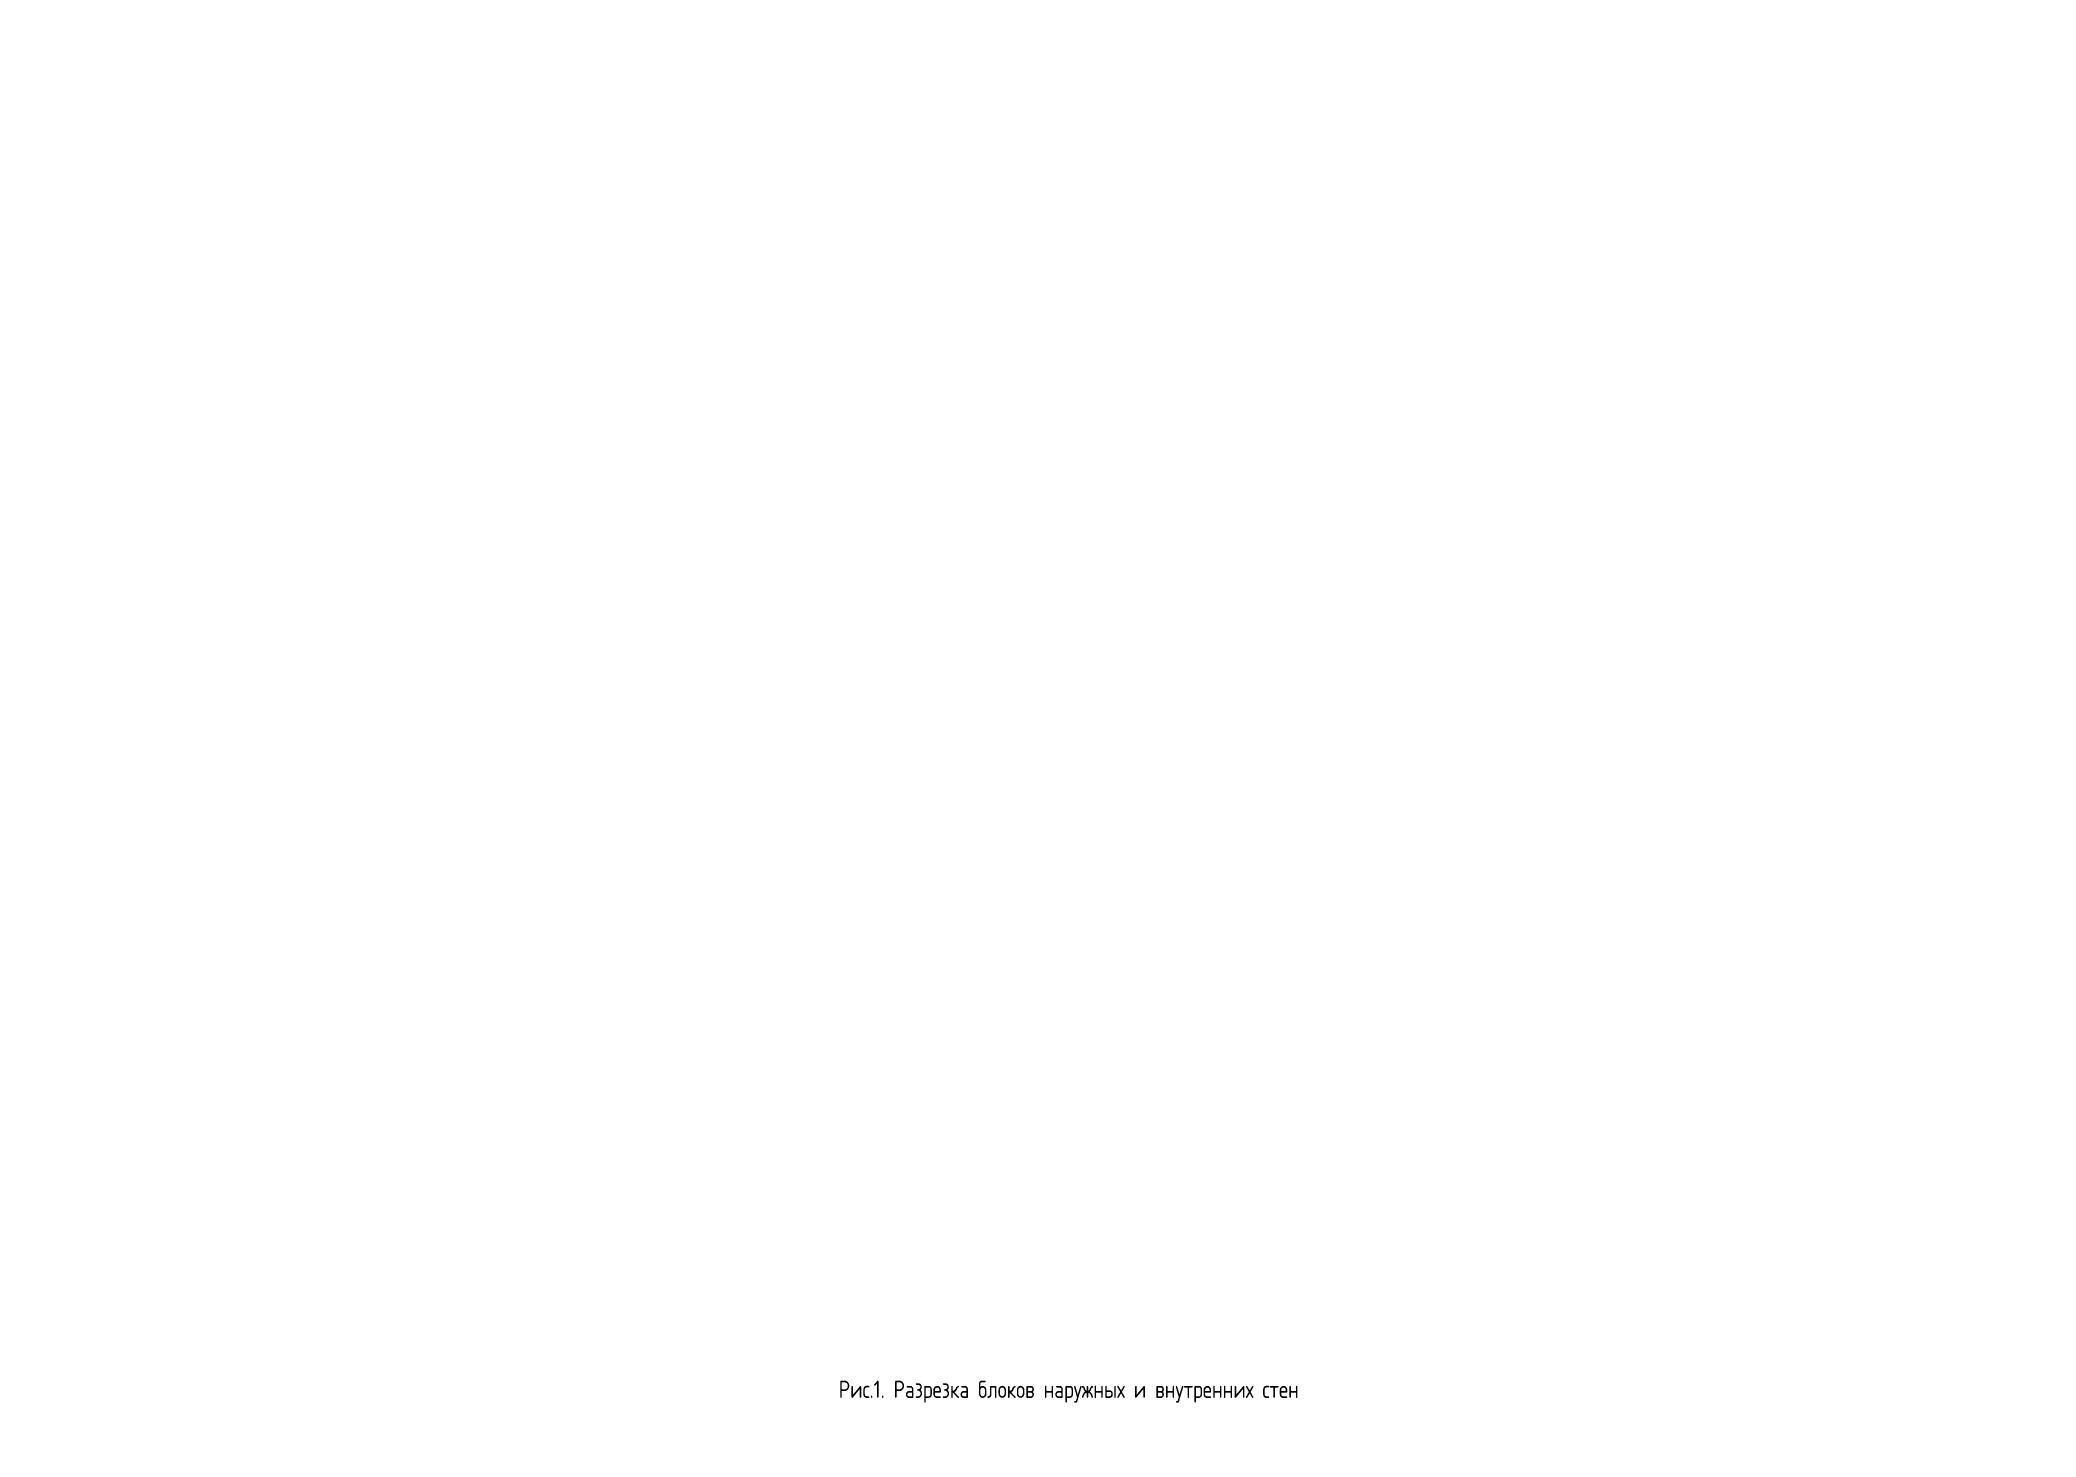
# Paper-space layout 'Разрезка' of a CAD drawing. Header units: millimetres. Extents: x 1 to 290, y 1 to 203.
import ezdxf

# ---------------------------------------------------------------- set-up
doc = ezdxf.new("R2010")
doc.units = ezdxf.units.MM
doc.header["$LTSCALE"] = 10
doc.layers.add('Текст', color=244, linetype='Continuous', lineweight=30)
doc.layers.get('Defpoints').freeze()
doc.styles.add('Текст 2.5', font='', dxfattribs={"height": 2.5})
doc.styles.get('Текст 2.5').set_extended_font_data('GOST type A')

psp = doc.layouts.new('Разрезка')

# ---------------------------------------------------------------- texts
at = {"layer": 'Текст', "ltscale": 0.5, "insert": (116.61, 8.83), "char_height": 2.5, "width": 67.8987, "attachment_point": 1, "style": 'Текст 2.5'}
psp.add_mtext('{\\fGOST type A|b0|i0|c204|p34;Рис}.1. {\\fGOST type A|b0|i0|c204|p34;Разрезка} {\\fGOST type A|b0|i0|c204|p34;блоков} {\\fGOST type A|b0|i0|c204|p34;наружных} {\\fGOST type A|b0|i0|c204|p34;и} {\\fGOST type A|b0|i0|c204|p34;внутренних} {\\fGOST type A|b0|i0|c204|p34;стен}', dxfattribs=at)

# ---------------------------------------------------------------- viewports
at = {"layer": 'Defpoints'}
psp.add_viewport(center=(145.53, 102.04), size=(289.69, 202.7696), view_center_point=(102301.311, 7943.259), view_height=29545.76462, dxfattribs=at)

doc.saveas('drawing.dxf')
